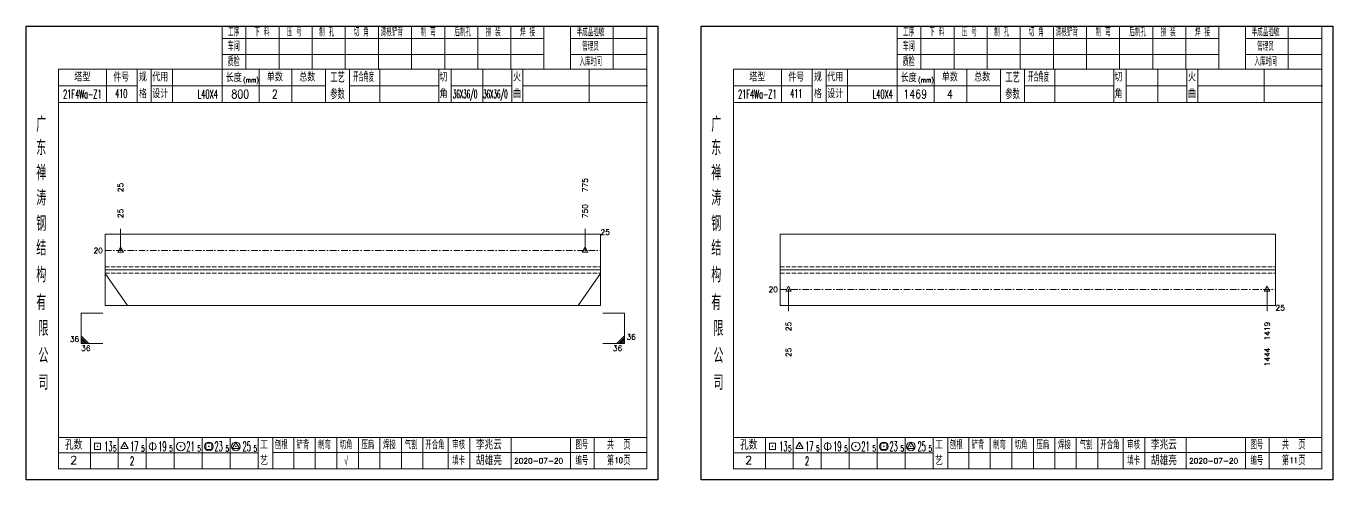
# Model space of a CAD drawing. Extents: x 1310 to 15542, y -76 to 8381.
# Drawn here: x 4326 to 4930, y 3664 to 3874 of the extents above; entities that cross this region are included whole.
import ezdxf
from ezdxf.enums import TextEntityAlignment as Align

# ---------------------------------------------------------------- set-up
doc = ezdxf.new("R2010")
doc.units = 0
doc.header["$MEASUREMENT"] = 0
doc.linetypes.add('一点画线', pattern=[5.2, 3, -1, 0.2, -1])
doc.linetypes.add('虚线', pattern=[2.75, 2, -0.75])
doc.layers.get('0').update_dxf_attribs({"linetype": 'CONTINUOUS', "lineweight": 25})
for name, color, linetype, lineweight in [('1', 7, 'CONTINUOUS', 25), ('4', 7, 'CONTINUOUS', 25), ('5', 7, 'CONTINUOUS', 25)]:
    doc.layers.add(name, color=color, linetype=linetype, lineweight=lineweight)
doc.styles.get("Standard").update_dxf_attribs({"font": 'simplex.shx', "width": 0.7, "height": 3, "bigfont": 'gbhzfs.shx'})

# ---------------------------------------------------------------- blocks, each defined once
blk = doc.blocks.new('孔17.5')
at = {"layer": '5', "color": 7, "linetype": 'Continuous', "lineweight": 13}
for p, q in [((0, 1), (-0.866, -0.5)), ((-0.1, -0.1), (0.1, 0.1)), ((0.1, -0.1), (-0.1, 0.1)), ((0.866, -0.5), (0, 1)), ((-0.866, -0.5), (0.866, -0.5))]:
    blk.add_line(p, q, dxfattribs=at)
blk = doc.blocks.new('CTJGK')
at = {"color": 6, "linetype": 'Continuous'}
for p, q in [((0, 209.97), (292.13, 209.97)), ((0, 0), (0, 209.97)), ((292.13, 209.97), (292.13, 0)), ((292.13, 0), (0, 0))]:
    blk.add_line(p, q, dxfattribs=at)

msp = doc.modelspace()

# ---------------------------------------------------------------- linework, layer by layer
at = {"color": 7, "linetype": 'Continuous', "lineweight": 18}
for p, q in [((4362.092, 3777.414), (4362.092, 3744.414)), ((4362.092, 3777.414), (4591.222, 3777.414)), ((4591.222, 3777.414), (4591.222, 3744.414)), ((4674.222, 3777.414), (4674.222, 3744.414)), ((4674.222, 3777.414), (4903.352, 3777.414)), ((4903.352, 3777.414), (4903.352, 3744.414)), ((4362.092, 3760.914), (4591.222, 3760.914)), ((4674.222, 3760.914), (4903.352, 3760.914))]:
    msp.add_line(p, q, dxfattribs=at)
at = {"color": 7, "linetype": 'Continuous', "lineweight": 13}
for p, q in [((4369.252, 3769.914), (4369.252, 3779.914)), ((4584.061, 3769.914), (4584.061, 3779.914)), ((4362.092, 3759.264), (4372.403, 3744.414)), ((4591.222, 3759.264), (4580.911, 3744.414)), ((4678.121, 3751.914), (4678.121, 3741.914)), ((4899.452, 3751.914), (4899.452, 3741.914)), ((4351.092, 3740.914), (4361.092, 3740.914)), ((4351.092, 3740.914), (4351.092, 3726.914)), ((4602.222, 3740.914), (4592.222, 3740.914)), ((4602.222, 3740.914), (4602.222, 3726.914)), ((4354.592, 3726.914), (4351.092, 3730.414)), ((4353.717, 3726.914), (4351.092, 3729.539)), ((4352.842, 3726.914), (4351.092, 3728.664)), ((4598.722, 3726.914), (4602.222, 3730.414)), ((4599.597, 3726.914), (4602.222, 3729.539)), ((4600.472, 3726.914), (4602.222, 3728.664)), ((4351.967, 3726.914), (4351.092, 3727.789)), ((4351.092, 3726.914), (4361.092, 3726.914)), ((4602.222, 3726.914), (4592.222, 3726.914)), ((4601.347, 3726.914), (4602.222, 3727.789))]:
    msp.add_line(p, q, dxfattribs=at)
at = {"color": 3, "linetype": '一点画线', "lineweight": 13}
for p, q in [((4362.092, 3769.914), (4591.222, 3769.914)), ((4674.222, 3751.914), (4903.352, 3751.914))]:
    msp.add_line(p, q, dxfattribs=at)
at = {"color": 1, "linetype": '虚线', "lineweight": 18}
for p, q in [((4362.092, 3762.414), (4591.222, 3762.414)), ((4362.092, 3759.414), (4591.222, 3759.414)), ((4674.222, 3762.414), (4903.352, 3762.414)), ((4674.222, 3759.414), (4903.352, 3759.414))]:
    msp.add_line(p, q, dxfattribs=at)
at = {"layer": '1', "color": 7, "linetype": 'Continuous', "lineweight": 18}
for p, q in [((4362.092, 3744.414), (4591.222, 3744.414)), ((4674.222, 3744.414), (4903.352, 3744.414))]:
    msp.add_line(p, q, dxfattribs=at)
at = {"layer": '4', "color": 1, "linetype": 'Continuous', "lineweight": 18}
for p, q in [((4325.592, 3873.741), (4325.592, 3663.771)), ((4617.722, 3873.741), (4325.592, 3873.741)), ((4416.222, 3873.741), (4416.222, 3853.901)), ((4427.252, 3873.741), (4427.252, 3853.881)), ((4442.562, 3873.741), (4442.562, 3853.881)), ((4457.882, 3873.741), (4457.882, 3853.881)), ((4473.192, 3873.741), (4473.192, 3853.881)), ((4488.502, 3873.741), (4488.502, 3853.881)), ((4503.812, 3873.741), (4503.812, 3853.881)), ((4519.132, 3873.741), (4519.132, 3853.881)), ((4534.442, 3873.741), (4534.442, 3853.881)), ((4549.752, 3873.741), (4549.752, 3853.881)), ((4565.062, 3873.741), (4565.062, 3853.901)), ((4565.062, 3873.741), (4565.062, 3853.881)), ((4577.342, 3873.741), (4577.342, 3853.881)), ((4597.092, 3873.741), (4597.092, 3853.881)), ((4612.672, 3873.741), (4612.672, 3853.881)), ((4617.722, 3843.941), (4617.722, 3873.741)), ((4637.722, 3873.741), (4637.722, 3663.771)), ((4929.852, 3873.741), (4637.722, 3873.741)), ((4728.352, 3873.741), (4728.352, 3853.901)), ((4739.382, 3873.741), (4739.382, 3853.881)), ((4754.692, 3873.741), (4754.692, 3853.881)), ((4770.012, 3873.741), (4770.012, 3853.881)), ((4785.322, 3873.741), (4785.322, 3853.881)), ((4800.632, 3873.741), (4800.632, 3853.881)), ((4815.942, 3873.741), (4815.942, 3853.881)), ((4831.262, 3873.741), (4831.262, 3853.881)), ((4846.572, 3873.741), (4846.572, 3853.881)), ((4861.882, 3873.741), (4861.882, 3853.881)), ((4877.192, 3873.741), (4877.192, 3853.901)), ((4877.192, 3873.741), (4877.192, 3853.881)), ((4889.472, 3873.741), (4889.472, 3853.881)), ((4909.222, 3873.741), (4909.222, 3853.881)), ((4924.802, 3873.741), (4924.802, 3853.881)), ((4929.852, 3843.941), (4929.852, 3873.741)), ((4565.062, 3868.011), (4416.222, 3868.011)), ((4612.672, 3868.011), (4577.342, 3868.011)), ((4877.192, 3868.011), (4728.352, 3868.011)), ((4924.802, 3868.011), (4889.472, 3868.011)), ((4565.062, 3860.531), (4416.222, 3860.531)), ((4612.672, 3860.531), (4577.342, 3860.531)), ((4877.192, 3860.531), (4728.352, 3860.531)), ((4924.802, 3860.531), (4889.472, 3860.531)), ((4340.602, 3853.881), (4340.602, 3668.821)), ((4612.672, 3853.881), (4340.602, 3853.881)), ((4362.722, 3853.891), (4362.722, 3838.471)), ((4376.872, 3838.471), (4376.872, 3853.881)), ((4383.372, 3838.471), (4383.372, 3853.881)), ((4393.242, 3853.881), (4393.242, 3838.471)), ((4416.222, 3853.901), (4416.222, 3838.471)), ((4433.342, 3853.881), (4433.342, 3838.471)), ((4448.392, 3853.881), (4448.392, 3838.471)), ((4464.092, 3853.881), (4464.092, 3838.471)), ((4475.152, 3853.881), (4475.152, 3838.471)), ((4489.102, 3853.881), (4489.102, 3838.471)), ((4516.402, 3853.881), (4516.402, 3838.471)), ((4522.162, 3853.881), (4522.162, 3838.471)), ((4536.782, 3853.881), (4536.782, 3838.471)), ((4550.242, 3853.881), (4550.242, 3838.471)), ((4555.232, 3853.881), (4555.232, 3838.471)), ((4585.972, 3853.881), (4585.972, 3838.471)), ((4612.672, 3668.821), (4612.672, 3853.881)), ((4652.732, 3853.881), (4652.732, 3668.821)), ((4924.802, 3853.881), (4652.732, 3853.881)), ((4674.852, 3853.891), (4674.852, 3838.471)), ((4689.002, 3838.471), (4689.002, 3853.881)), ((4695.502, 3838.471), (4695.502, 3853.881)), ((4705.372, 3853.881), (4705.372, 3838.471)), ((4728.352, 3853.901), (4728.352, 3838.471)), ((4745.472, 3853.881), (4745.472, 3838.471)), ((4760.522, 3853.881), (4760.522, 3838.471)), ((4776.222, 3853.881), (4776.222, 3838.471)), ((4787.282, 3853.881), (4787.282, 3838.471)), ((4801.232, 3853.881), (4801.232, 3838.471)), ((4828.532, 3853.881), (4828.532, 3838.471)), ((4834.292, 3853.881), (4834.292, 3838.471)), ((4848.912, 3853.881), (4848.912, 3838.471)), ((4862.372, 3853.881), (4862.372, 3838.471)), ((4867.362, 3853.881), (4867.362, 3838.471)), ((4898.102, 3853.881), (4898.102, 3838.471)), ((4924.802, 3668.821), (4924.802, 3853.881)), ((4376.872, 3846.121), (4340.602, 3846.121)), ((4464.092, 3846.171), (4383.372, 3846.171)), ((4475.152, 3846.171), (4516.402, 3846.171)), ((4522.162, 3846.171), (4550.242, 3846.171)), ((4555.232, 3846.171), (4612.852, 3846.171)), ((4617.722, 3663.771), (4617.722, 3843.941)), ((4689.002, 3846.121), (4652.732, 3846.121)), ((4776.222, 3846.171), (4695.502, 3846.171)), ((4787.282, 3846.171), (4828.532, 3846.171)), ((4834.292, 3846.171), (4862.372, 3846.171)), ((4867.362, 3846.171), (4924.982, 3846.171)), ((4929.852, 3663.771), (4929.852, 3843.941)), ((4612.852, 3838.471), (4340.602, 3838.471)), ((4924.982, 3838.471), (4652.732, 3838.471)), ((4340.602, 3683.351), (4612.672, 3683.351)), ((4355.292, 3683.351), (4355.292, 3668.821)), ((4368.222, 3668.821), (4368.222, 3683.351)), ((4381.152, 3683.351), (4381.152, 3668.821)), ((4394.072, 3668.821), (4394.072, 3683.351)), ((4407.002, 3683.351), (4407.002, 3668.821)), ((4419.932, 3668.821), (4419.932, 3683.351)), ((4432.852, 3668.821), (4432.852, 3683.351)), ((4439.722, 3668.821), (4439.722, 3683.351)), ((4449.382, 3668.821), (4449.382, 3683.351)), ((4459.322, 3668.821), (4459.322, 3683.351)), ((4469.262, 3668.821), (4469.262, 3683.351)), ((4479.212, 3668.821), (4479.212, 3683.351)), ((4489.152, 3668.821), (4489.152, 3683.351)), ((4499.092, 3668.821), (4499.092, 3683.351)), ((4509.042, 3668.821), (4509.042, 3683.351)), ((4520.682, 3668.821), (4520.682, 3683.351)), ((4530.832, 3668.821), (4530.832, 3683.351)), ((4549.892, 3668.821), (4549.892, 3683.351)), ((4577.272, 3668.821), (4577.272, 3683.351)), ((4588.232, 3668.821), (4588.232, 3683.351)), ((4652.732, 3683.351), (4924.802, 3683.351)), ((4667.422, 3683.351), (4667.422, 3668.821)), ((4680.352, 3668.821), (4680.352, 3683.351)), ((4693.282, 3683.351), (4693.282, 3668.821)), ((4706.202, 3668.821), (4706.202, 3683.351)), ((4719.132, 3683.351), (4719.132, 3668.821)), ((4732.062, 3668.821), (4732.062, 3683.351)), ((4744.982, 3668.821), (4744.982, 3683.351)), ((4751.852, 3668.821), (4751.852, 3683.351)), ((4761.512, 3668.821), (4761.512, 3683.351)), ((4771.452, 3668.821), (4771.452, 3683.351)), ((4781.392, 3668.821), (4781.392, 3683.351)), ((4791.342, 3668.821), (4791.342, 3683.351)), ((4801.282, 3668.821), (4801.282, 3683.351)), ((4811.222, 3668.821), (4811.222, 3683.351)), ((4821.172, 3668.821), (4821.172, 3683.351)), ((4832.812, 3668.821), (4832.812, 3683.351)), ((4842.962, 3668.821), (4842.962, 3683.351)), ((4862.022, 3668.821), (4862.022, 3683.351)), ((4889.402, 3668.821), (4889.402, 3683.351)), ((4900.362, 3668.821), (4900.362, 3683.351)), ((4432.852, 3676.221), (4340.602, 3676.221)), ((4439.682, 3676.381), (4612.672, 3676.381)), ((4744.982, 3676.221), (4652.732, 3676.221)), ((4751.812, 3676.381), (4924.802, 3676.381)), ((4340.602, 3668.821), (4612.672, 3668.821)), ((4652.732, 3668.821), (4924.802, 3668.821)), ((4325.592, 3663.771), (4617.722, 3663.771)), ((4637.722, 3663.771), (4929.852, 3663.771))]:
    msp.add_line(p, q, dxfattribs=at)
at = {"layer": '4', "color": 7, "linetype": 'Continuous', "lineweight": 13}
for p, q in [((4357.178, 3677.857), (4357.178, 3680.685)), ((4357.178, 3680.685), (4360.006, 3680.685)), ((4360.006, 3680.685), (4360.006, 3677.857)), ((4371.092, 3681.271), (4369.36, 3678.271)), ((4372.824, 3678.271), (4371.092, 3681.271)), ((4384.092, 3681.271), (4384.092, 3677.271)), ((4408.678, 3677.857), (4408.678, 3680.685)), ((4408.678, 3680.685), (4411.506, 3680.685)), ((4411.506, 3680.685), (4411.506, 3677.857)), ((4422.592, 3681.271), (4420.86, 3678.271)), ((4424.324, 3678.271), (4422.592, 3681.271)), ((4669.308, 3677.857), (4669.308, 3680.685)), ((4669.308, 3680.685), (4672.136, 3680.685)), ((4672.136, 3680.685), (4672.136, 3677.857)), ((4683.222, 3681.271), (4681.49, 3678.271)), ((4684.954, 3678.271), (4683.222, 3681.271)), ((4696.222, 3681.271), (4696.222, 3677.271)), ((4720.808, 3677.857), (4720.808, 3680.685)), ((4720.808, 3680.685), (4723.636, 3680.685)), ((4723.636, 3680.685), (4723.636, 3677.857)), ((4734.722, 3681.271), (4732.99, 3678.271)), ((4736.454, 3678.271), (4734.722, 3681.271)), ((4360.006, 3677.857), (4357.178, 3677.857)), ((4358.392, 3679.071), (4358.792, 3679.471)), ((4358.792, 3679.071), (4358.392, 3679.471)), ((4369.36, 3678.271), (4372.824, 3678.271)), ((4370.892, 3679.071), (4371.292, 3679.471)), ((4371.292, 3679.071), (4370.892, 3679.471)), ((4396.892, 3679.071), (4397.292, 3679.471)), ((4397.292, 3679.071), (4396.892, 3679.471)), ((4411.506, 3677.857), (4408.678, 3677.857)), ((4409.892, 3679.071), (4410.292, 3679.471)), ((4410.292, 3679.071), (4409.892, 3679.471)), ((4420.86, 3678.271), (4424.324, 3678.271)), ((4422.392, 3679.071), (4422.792, 3679.471)), ((4422.792, 3679.071), (4422.392, 3679.471)), ((4672.136, 3677.857), (4669.308, 3677.857)), ((4670.522, 3679.071), (4670.922, 3679.471)), ((4670.922, 3679.071), (4670.522, 3679.471)), ((4681.49, 3678.271), (4684.954, 3678.271)), ((4683.022, 3679.071), (4683.422, 3679.471)), ((4683.422, 3679.071), (4683.022, 3679.471)), ((4709.022, 3679.071), (4709.422, 3679.471)), ((4709.422, 3679.071), (4709.022, 3679.471)), ((4723.636, 3677.857), (4720.808, 3677.857)), ((4722.022, 3679.071), (4722.422, 3679.471)), ((4722.422, 3679.071), (4722.022, 3679.471)), ((4732.99, 3678.271), (4736.454, 3678.271)), ((4734.522, 3679.071), (4734.922, 3679.471)), ((4734.922, 3679.071), (4734.522, 3679.471))]:
    msp.add_line(p, q, dxfattribs=at)
for centre, radius in [((4384.092, 3679.271), 1.6), ((4397.092, 3679.271), 2), ((4410.092, 3679.271), 2), ((4422.592, 3679.271), 2), ((4696.222, 3679.271), 1.6), ((4709.222, 3679.271), 2), ((4722.222, 3679.271), 2), ((4734.722, 3679.271), 2)]:
    msp.add_circle(centre, radius, dxfattribs=at)

# ---------------------------------------------------------------- block references
at = {"color": 0, "linetype": 'Continuous'}
for p in [(4325.592, 3663.771), (4637.722, 3663.771)]:
    msp.add_blockref('CTJGK', p, dxfattribs=at)
at = {"color": 8, "linetype": 'Continuous', "lineweight": 9, "xscale": 1.5, "yscale": 1.5, "zscale": 1.5}
for p in [(4369.252, 3769.914), (4584.061, 3769.914)]:
    msp.add_blockref('孔17.5', p, dxfattribs=at)
at = {"layer": '1', "color": 8, "linetype": 'Continuous', "lineweight": 9, "xscale": 1.5, "yscale": 1.5, "zscale": 1.5}
for p in [(4678.121, 3751.914), (4899.452, 3751.914)]:
    msp.add_blockref('孔17.5', p, dxfattribs=at)

# ---------------------------------------------------------------- texts
at = {"color": 7, "linetype": 'Continuous', "lineweight": 13}
for s, p in [('25', (4369.252, 3796.914)), ('775', (4584.061, 3796.914))]:
    msp.add_text(s, height=2.5, rotation=90, dxfattribs=at).set_placement(p, align=Align.MIDDLE_LEFT)
at = {"color": 8, "linetype": 'Continuous', "lineweight": 9}
for s, p in [('25', (4369.252, 3784.914)), ('750', (4584.061, 3784.914))]:
    msp.add_text(s, height=2.5, rotation=90, dxfattribs=at).set_placement(p, align=Align.MIDDLE_LEFT)
at = {"color": 7, "linetype": 'Continuous', "lineweight": 13}
msp.add_text('25', height=2.5, dxfattribs=at).set_placement((4591.222, 3778.414), align=Align.MIDDLE_LEFT)
for p in [(4361.092, 3769.914), (4673.222, 3751.914)]:
    msp.add_text('20', height=2.5, dxfattribs=at).set_placement(p, align=Align.MIDDLE_RIGHT)
msp.add_text('36', height=2.5, dxfattribs=at).set_placement((4350.092, 3726.914), align=Align.BOTTOM_RIGHT)
msp.add_text('36', height=2.5, dxfattribs=at).set_placement((4603.222, 3727.914), align=Align.BOTTOM_LEFT)
msp.add_text('36', height=2.5, dxfattribs=at).set_placement((4351.092, 3725.914), align=Align.TOP_LEFT)
msp.add_text('36', height=2.5, dxfattribs=at).set_placement((4601.222, 3725.914), align=Align.TOP_RIGHT)
at = {"layer": '1', "color": 7, "linetype": 'Continuous', "lineweight": 13}
msp.add_text('25', height=2.5, dxfattribs=at).set_placement((4903.352, 3743.414), align=Align.MIDDLE_LEFT)
at = {"layer": '1', "color": 8, "linetype": 'Continuous', "lineweight": 9}
for s, p in [('25', (4678.121, 3736.914)), ('1419', (4899.452, 3736.914))]:
    msp.add_text(s, height=2.5, rotation=90, dxfattribs=at).set_placement(p, align=Align.MIDDLE_RIGHT)
at = {"layer": '1', "color": 7, "linetype": 'Continuous', "lineweight": 13}
for s, p in [('25', (4678.121, 3724.914)), ('1444', (4899.452, 3724.914))]:
    msp.add_text(s, height=2.5, rotation=90, dxfattribs=at).set_placement(p, align=Align.MIDDLE_RIGHT)
at = {"layer": '4', "color": 1, "linetype": 'Continuous', "lineweight": 25}
for s, height, width, p in [('工序', 3.7, 0.7, (4421.592, 3870.871)), ('下 料', 3.7, 0.7, (4434.592, 3870.871)), ('压 号', 3.7, 0.7, (4449.592, 3870.871)), ('制 孔', 3.7, 0.7, (4464.592, 3870.871)), ('切 角', 3.7, 0.7, (4480.592, 3870.871)), ('清根铲背 ', 3.7, 0.7, (4495.592, 3870.871)), (' 制 弯', 3.7, 0.7, (4510.592, 3870.871)), (' 后制孔', 3.7, 0.7, (4526.592, 3870.871)), ('拼 装', 3.7, 0.7, (4541.592, 3870.871)), (' 焊 接', 3.7, 0.7, (4556.592, 3870.871)), ('半成品验收', 3.7, 0.7, (4586.592, 3870.871)), ('工序', 3.7, 0.7, (4733.722, 3870.871)), ('下 料', 3.7, 0.7, (4746.722, 3870.871)), ('压 号', 3.7, 0.7, (4761.722, 3870.871)), ('制 孔', 3.7, 0.7, (4776.722, 3870.871)), ('切 角', 3.7, 0.7, (4792.722, 3870.871)), ('清根铲背 ', 3.7, 0.7, (4807.722, 3870.871)), (' 制 弯', 3.7, 0.7, (4822.722, 3870.871)), (' 后制孔', 3.7, 0.7, (4838.722, 3870.871)), ('拼 装', 3.7, 0.7, (4853.722, 3870.871)), (' 焊 接', 3.7, 0.7, (4868.722, 3870.871)), ('半成品验收', 3.7, 0.7, (4898.722, 3870.871)), ('车间', 4, 0.7, (4421.592, 3864.271)), ('管理员', 3.7, 0.7, (4586.592, 3864.271)), ('车间', 4, 0.7, (4733.722, 3864.271)), ('管理员', 3.7, 0.7, (4898.722, 3864.271)), ('质检', 4, 0.7, (4421.592, 3857.211)), ('入库时间', 3.7, 0.7, (4586.592, 3857.211)), ('质检', 4, 0.7, (4733.722, 3857.211)), ('入库时间', 3.7, 0.7, (4898.722, 3857.211)), ('(mm)', 2.24, 0.7, (4429.592, 3848.771)), ('工艺', 4.8, 0.7, (4469.592, 3850.031)), ('开合角度', 4, 0.6, (4481.592, 3850.031)), ('(mm)', 2.24, 0.7, (4741.722, 3848.771)), ('工艺', 4.8, 0.7, (4781.722, 3850.031)), ('开合角度', 4, 0.6, (4793.722, 3850.031)), ('21F4Wa-Z1', 4, 0.5, (4351.592, 3842.291)), ('410', 4, 0.5, (4369.592, 3842.541)), ('L40X4', 4, 0.5, (4409.592, 3842.271)), ('800', 4, 0.8, (4424.592, 3842.321)), ('2', 4, 0.8, (4440.592, 3842.321)), ('参数', 4.8, 0.7, (4469.592, 3842.321)), ('36X36/0', 3.8, 0.4, (4528.592, 3842.321)), ('36X36/0', 3.8, 0.4, (4542.592, 3842.321)), ('21F4Wa-Z1', 4, 0.5, (4663.722, 3842.291)), ('411', 4, 0.5, (4681.722, 3842.541)), ('L40X4', 4, 0.5, (4721.722, 3842.271)), ('1469', 4, 0.8, (4736.722, 3842.321)), ('4', 4, 0.8, (4752.722, 3842.321)), ('参数', 4.8, 0.7, (4781.722, 3842.321)), ('广', 6.96, 0.7, (4332.592, 3828.241)), ('广', 6.96, 0.7, (4644.722, 3828.241)), ('东', 6.96, 0.7, (4332.592, 3817.451)), ('东', 6.96, 0.7, (4644.722, 3817.451)), ('禅', 6.96, 0.7, (4332.592, 3805.861)), ('禅', 6.96, 0.7, (4644.722, 3805.861)), ('涛', 6.96, 0.7, (4332.592, 3794.261)), ('涛', 6.96, 0.7, (4644.722, 3794.261)), ('钢', 6.96, 0.7, (4332.592, 3782.371)), ('钢', 6.96, 0.7, (4644.722, 3782.371)), ('结', 6.96, 0.7, (4332.592, 3771.061)), ('结', 6.96, 0.7, (4644.722, 3771.061)), ('构', 6.96, 0.7, (4332.592, 3758.681)), ('构', 6.96, 0.7, (4644.722, 3758.681)), ('有', 6.96, 0.7, (4332.592, 3745.871)), ('有', 6.96, 0.7, (4644.722, 3745.871)), ('限', 6.96, 0.7, (4333.592, 3733.871)), ('限', 6.96, 0.7, (4645.722, 3733.871)), ('公', 6.96, 0.7, (4333.592, 3721.331)), ('公', 6.96, 0.7, (4645.722, 3721.331)), ('司', 6.96, 0.7, (4333.592, 3708.851)), ('司', 6.96, 0.7, (4645.722, 3708.851)), ('13', 4.47, 0.5, (4363.592, 3679.271)), ('17', 4.47, 0.5, (4375.592, 3679.271)), ('19', 4.47, 0.5, (4388.592, 3679.271)), ('21', 4.47, 0.5, (4401.592, 3679.271)), ('23', 4.47, 0.5, (4414.592, 3679.271)), ('25', 4.47, 0.5, (4427.592, 3679.271)), ('刨根', 3.7, 0.8, (4443.592, 3679.871)), ('铲背', 3.7, 0.8, (4453.592, 3679.871)), ('制弯', 3.7, 0.8, (4463.592, 3679.871)), ('切角', 3.7, 0.8, (4473.592, 3679.871)), ('压扁', 3.7, 0.8, (4483.592, 3679.871)), ('焊接', 3.7, 0.8, (4493.592, 3679.871)), ('气割', 3.7, 0.8, (4503.592, 3679.871)), ('开合角', 3.7, 0.8, (4514.592, 3679.871)), ('审核', 3.7, 0.8, (4525.592, 3679.871)), ('图号', 3.7, 0.8, (4582.592, 3679.871)), ('共  页', 4, 0.8, (4599.592, 3679.871)), ('13', 4.47, 0.5, (4675.722, 3679.271)), ('17', 4.47, 0.5, (4687.722, 3679.271)), ('19', 4.47, 0.5, (4700.722, 3679.271)), ('21', 4.47, 0.5, (4713.722, 3679.271)), ('23', 4.47, 0.5, (4726.722, 3679.271)), ('25', 4.47, 0.5, (4739.722, 3679.271)), ('刨根', 3.7, 0.8, (4755.722, 3679.871)), ('铲背', 3.7, 0.8, (4765.722, 3679.871)), ('制弯', 3.7, 0.8, (4775.722, 3679.871)), ('切角', 3.7, 0.8, (4785.722, 3679.871)), ('压扁', 3.7, 0.8, (4795.722, 3679.871)), ('焊接', 3.7, 0.8, (4805.722, 3679.871)), ('气割', 3.7, 0.8, (4815.722, 3679.871)), ('开合角', 3.7, 0.8, (4826.722, 3679.871)), ('审核', 3.7, 0.8, (4837.722, 3679.871)), ('图号', 3.7, 0.8, (4894.722, 3679.871)), ('共  页', 4, 0.8, (4911.722, 3679.871)), ('5', 2.68, 0.6, (4366.592, 3678.271)), ('2', 4, 0.5, (4374.592, 3672.521)), ('5', 2.68, 0.6, (4379.592, 3678.271)), ('5', 2.68, 0.6, (4392.592, 3678.271)), ('5', 2.68, 0.6, (4405.592, 3678.271)), ('5', 2.68, 0.6, (4418.592, 3678.271)), ('5', 2.68, 0.6, (4431.592, 3678.271)), ('√', 4, 0.6, (4473.592, 3672.601)), ('填卡', 3.7, 0.8, (4525.592, 3672.601)), ('编号', 3.7, 0.8, (4582.592, 3672.601)), ('第  页', 4, 0.8, (4599.592, 3672.601)), ('5', 2.68, 0.6, (4678.722, 3678.271)), ('2', 4, 0.5, (4686.722, 3672.521)), ('5', 2.68, 0.6, (4691.722, 3678.271)), ('5', 2.68, 0.6, (4704.722, 3678.271)), ('5', 2.68, 0.6, (4717.722, 3678.271)), ('5', 2.68, 0.6, (4730.722, 3678.271)), ('5', 2.68, 0.6, (4743.722, 3678.271)), ('填卡', 3.7, 0.8, (4837.722, 3672.601)), ('编号', 3.7, 0.8, (4894.722, 3672.601)), ('第  页', 4, 0.8, (4911.722, 3672.601))]:
    msp.add_text(s, height=height, dxfattribs=dict(at, width=width)).set_placement(p, align=Align.MIDDLE_CENTER)
for s, height, p in [('塔型', 3.7, (4351.592, 3850.001)), ('件号', 3.7, (4369.592, 3850.001)), ('规', 3.7, (4379.592, 3850.031)), ('代用', 3.7, (4387.592, 3850.031)), ('长度', 3.7, (4421.592, 3849.771)), ('单数', 3.7, (4440.592, 3850.031)), ('总数', 3.7, (4455.592, 3850.031)), ('切', 3.7, (4518.592, 3850.031)), ('火', 3.7, (4552.592, 3850.031)), ('塔型', 3.7, (4663.722, 3850.001)), ('件号', 3.7, (4681.722, 3850.001)), ('规', 3.7, (4691.722, 3850.031)), ('代用', 3.7, (4699.722, 3850.031)), ('长度', 3.7, (4733.722, 3849.771)), ('单数', 3.7, (4752.722, 3850.031)), ('总数', 3.7, (4767.722, 3850.031)), ('切', 3.7, (4830.722, 3850.031)), ('火', 3.7, (4864.722, 3850.031)), ('格', 3.7, (4379.592, 3842.321)), ('设计', 3.7, (4387.592, 3842.321)), ('角', 3.7, (4518.592, 3842.321)), ('曲', 3.7, (4552.592, 3842.321)), ('格', 3.7, (4691.722, 3842.321)), ('设计', 3.7, (4699.722, 3842.321)), ('角', 3.7, (4830.722, 3842.321)), ('曲', 3.7, (4864.722, 3842.321)), ('孔数', 4, (4347.592, 3679.791)), ('工', 3.7, (4435.592, 3679.871)), ('李兆云', 4, (4539.592, 3679.871)), ('孔数', 4, (4659.722, 3679.791)), ('工', 3.7, (4747.722, 3679.871)), ('李兆云', 4, (4851.722, 3679.871)), ('2', 3.7, (4347.592, 3672.961)), ('艺', 3.7, (4435.592, 3672.521)), ('胡雄亮', 4, (4539.592, 3672.601)), ('2', 3.7, (4659.722, 3672.961)), ('艺', 3.7, (4747.722, 3672.521)), ('胡雄亮', 4, (4851.722, 3672.601)), ('2020-07-20', 2.5, (4562.592, 3672.601)), ('2020-07-20', 2.5, (4874.722, 3672.601))]:
    msp.add_text(s, height=height, dxfattribs=at).set_placement(p, align=Align.MIDDLE_CENTER)
at = {"layer": '4', "color": 6, "linetype": 'Continuous', "lineweight": 25, "width": 0.8}
for s, p in [('10', (4599.617, 3672.829)), ('11', (4911.747, 3672.829))]:
    msp.add_text(s, height=2.5, dxfattribs=at).set_placement(p, align=Align.MIDDLE_CENTER)

doc.saveas('drawing.dxf')
